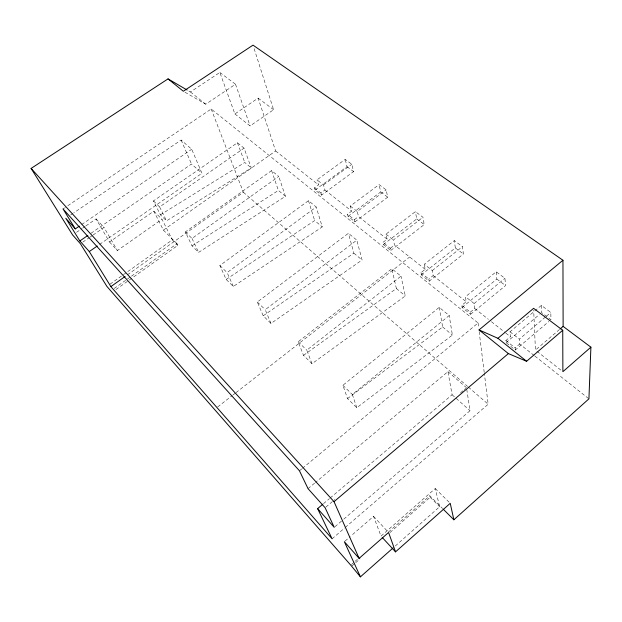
<?xml version="1.0" encoding="UTF-8"?>
<svg xmlns="http://www.w3.org/2000/svg" width="622" height="622" viewBox="0 0 622 622"><rect width="100%" height="100%" fill="white"/><g stroke="black" fill="none" stroke-linecap="round" stroke-linejoin="round"><path stroke-width="0.47" stroke-dasharray="3.11 2.33" d="M395.312 545.968L439.645 506.712L435.237 488.527L380.991 536.102L373.542 516.369L350.909 535.993M351.477 564.519L354.377 561.969M355.1 561.332L358 558.789M388.455 532.051L429.779 495.765L442.6 508.547M352.099 565.841L355.022 563.275M355.753 562.63L360.122 558.789M390.033 532.502L430.16 497.25L429.779 495.765M345.07 541.062L350.178 536.63M332.101 538.8L344.557 528.062M345.288 527.425L488.161 404.23L484.367 373.643M334.97 526.702L343.041 519.767M343.779 519.137L470.061 410.683L466.656 388.696M559.481 329.505L535.433 350.116L533.684 310.246M541.358 305.402L541.591 312.633L550.968 319.669L550.82 312.454L541.358 305.402L510.009 331.775L510.405 336.727L505.896 340.529L506.075 342.621L515.296 349.992L548.783 321.527M534.135 355.496L519.673 344.059L519.347 339.122L545.696 316.792M546.427 316.17L550.82 312.454M325.866 507.109L334.753 499.575M460.591 392.77L463.546 390.258M464.292 389.629L465.769 388.369M515.296 349.992L515.148 347.9L519.673 344.059M506.075 342.621L539.375 314.514M323.526 503.626L329.442 498.619M330.181 497.989L452.093 394.768L447.933 371.622L315.471 482.431M308.03 488.651L314.724 483.053M299.454 470.784L301.693 468.934M302.44 468.312L478.077 322.989L211.177 109.013L65.442 207.313M470.605 314.273L505.531 285.576L504.94 278.298L496.185 271.775L465.497 296.733L466.181 301.74L461.773 305.332L462.076 307.455L470.605 314.273L470.325 312.158L461.773 305.332M470.325 312.158L474.757 308.52L474.127 303.528L465.497 296.733M462.076 307.455L496.854 279.068L496.185 271.775M474.127 303.528L504.94 278.298M356.81 407.721L352.34 394.488L449.193 315.517L439.202 307.361L342.893 385.29L347.519 398.593L356.81 407.721L452.396 335.071L449.193 315.517M429.211 281.183L428.822 279.053L433.161 275.608L432.274 270.578L424.274 264.28L454.309 240.605L462.441 246.654L463.406 253.963L429.211 281.183L421.296 274.862L420.884 272.724L425.207 269.318L424.274 264.28M421.296 274.862L455.343 247.921L454.309 240.605M432.274 270.578L462.441 246.654M311.995 363.707L306.809 350.17L400.98 276.176L391.837 268.72L298.195 341.781L303.505 355.372L311.995 363.707L405.319 295.94L400.98 276.176M217.7 406.92L232.231 395.569M232.993 394.97L235.287 393.182M236.057 392.583L409.641 257.003M390.764 250.456L424.235 224.573L422.944 217.257L415.379 211.628L385.974 234.136L387.125 239.182L382.895 242.424L383.393 244.57L390.764 250.456L390.282 248.318L382.895 242.424M425.207 269.318L394.519 245.037L393.415 239.991L422.944 217.257M390.282 248.318L394.519 245.037M383.393 244.57L416.732 218.944L415.379 211.628M270.99 323.44L265.229 309.702L356.81 240.139L348.421 233.289L257.337 302.02L263.207 315.789L270.99 323.44L362.09 260.012L356.81 240.139M354.952 221.836L387.724 197.182L386.153 189.873L379.101 184.617L350.318 206.061L351.64 211.115L347.504 214.201L348.079 216.339L354.952 221.836L354.392 219.69L347.504 214.201M347.519 398.593L442.646 326.97L439.202 307.361M387.125 239.182L358.544 216.573L357.253 211.519L386.153 189.873M354.392 219.69L358.544 216.573M348.079 216.339L380.718 191.926L379.101 184.617M233.336 286.454L227.1 272.591L316.201 207.002L308.465 200.696L219.854 265.54L226.167 279.418L233.336 286.454L322.258 226.898L316.201 207.002M321.52 195.114L320.89 192.975L324.956 189.998L323.502 184.952L317.026 179.851L345.202 159.38L351.803 164.294L353.607 171.586L321.52 195.114L315.097 189.982L314.46 187.844L318.503 184.889L317.026 179.851M315.097 189.982L347.053 166.665L345.202 159.38M323.502 184.952L351.803 164.294M303.505 355.372L396.377 288.515L391.837 268.72M114.207 288.476L126.764 279.519M127.549 278.959L130.69 276.72M131.475 276.16L176.998 243.692L177.83 245.371L132.424 277.793M115.98 289.533L128.513 280.592M129.29 280.032L131.639 278.353M185.333 231.944L192.019 238.451L278.734 176.43L271.581 170.599L185.333 231.944L192.011 245.877L198.628 252.377L285.444 196.295L278.734 176.43M110.055 284.161L172.341 239.89L177.83 245.371M127.432 274.823L243.381 192.284L211.177 109.013M85.914 225.879L96.068 218.921L109.511 241.997L153.797 211.153L163.392 230.117L275.624 150.967L258.107 98.12L234.891 113.95L219.838 72.463L190.456 91.963L187.961 90.517M109.511 241.997L117.387 250.534L162 219.247L172.341 239.89M153.447 200.914L159.629 206.924L244.057 148.137L251.304 167.917L166.54 220.864L160.414 214.847L153.447 200.914L237.425 142.733L244.057 148.137M99.598 244.392L201.963 173.266L191.716 149.264L181.111 140.051L73.808 212.825M263.207 315.789L353.864 253.177L348.421 233.289M91.022 233.258L191.514 164.006L201.963 173.266M234.891 113.95L250.106 125.908L273.594 109.713L253.597 46.984M82.773 242.137L89.078 237.791M89.863 237.246L92.227 235.614M93.012 235.069L104.037 227.465L117.387 250.534M81.692 224.519L191.716 149.264M76.537 232.309L82.003 228.562M82.788 228.025L85.128 226.416M70.605 215.002L73.007 213.369M63.032 208.938L64.641 207.849M184.998 92.211L205.742 104.216L235.497 84.234L250.106 125.908M226.167 279.418L314.67 220.592L322.258 226.898M192.011 245.877L278.407 190.449L285.444 196.295M160.414 214.847L244.773 162.49L251.304 167.917M258.107 98.12L273.594 109.713M347.053 166.665L353.607 171.586M380.718 191.926L387.724 197.182M416.732 218.944L424.235 224.573M455.343 247.921L463.406 253.963M496.854 279.068L505.531 285.576M219.838 72.463L235.497 84.234M536.957 351.321L561.355 370.487M350.318 206.061L357.253 211.519M385.974 234.136L393.415 239.991M510.009 331.775L519.347 339.122M275.624 150.967L318.503 184.889M324.956 189.998L351.64 211.115M433.161 275.608L466.181 301.74M474.757 308.52L488.41 319.319M491.442 321.722L505.095 332.521M505.857 333.128L510.405 336.727M534.897 356.103L588.925 398.85M314.46 187.844L320.89 192.975M420.884 272.724L428.822 279.053M505.896 340.529L515.148 347.9M190.456 91.963L205.742 104.216M353.864 253.177L362.09 260.012M396.377 288.515L405.319 295.94M442.646 326.97L452.396 335.071M243.381 192.284L467.635 386.464M468.374 387.094L488.161 404.23M447.933 371.622L466.508 387.739M452.093 394.768L470.061 410.683M219.854 265.54L227.1 272.591M257.337 302.02L265.229 309.702M298.195 341.781L306.809 350.17M342.893 385.29L352.34 394.488M153.797 211.153L162 219.247M435.237 488.527L450.235 503.307M163.392 230.117L176.998 243.692M430.16 497.25L439.645 506.712M96.068 218.921L104.037 227.465M373.542 516.369L387.926 531.787M159.629 206.924L166.54 220.864M192.019 238.451L198.628 252.377M181.111 140.051L191.514 164.006M237.425 142.733L244.773 162.49M271.581 170.599L278.407 190.449M308.465 200.696L314.67 220.592M478.077 322.989L478.676 327.763M479.15 331.588L484.243 372.687"/><path stroke-width="0.93" d="M393.135 547.896L360.433 576.858L350.754 565.157L106.898 286.408L80.417 243.77L72.634 234.984L31.1 168.43L168.026 78.893L183.334 91.247L253.014 45.142L562.949 260.245L563.128 326.387L590.9 347.169L588.925 398.85L453.866 519.782L443.261 509.208M382.25 537.478L395.538 551.869L450.235 503.307L453.866 519.782M360.433 576.858L344.339 541.692L359.112 558.369L388.579 532.486L395.538 551.869M590.9 347.169L562.879 371.684L562.739 330.251L533.598 308.341L497.927 338.298L479.041 329.917L562.949 260.245M560.212 328.882L563.128 326.387M479.041 329.917L508.384 353.599L526.609 361.273L562.739 330.251M359.112 558.369L334.037 501.674L508.384 353.599M79.297 226.151L75.309 228.88L65.8 218.26L79.857 240.947L89.28 251.56L110.871 286.61L332.101 538.8L317.617 508.625L322.787 504.248M110.871 286.61L125.069 276.51M89.28 251.56L97.219 246.048M79.857 240.947L87.834 235.45M168.026 78.893L187.129 90.027M497.927 338.298L526.609 361.273M31.1 168.43L334.037 501.674M317.617 508.625L334.232 527.332L325.127 507.739L308.03 488.651L299.454 470.784L63.032 208.938L75.309 228.88"/></g></svg>
